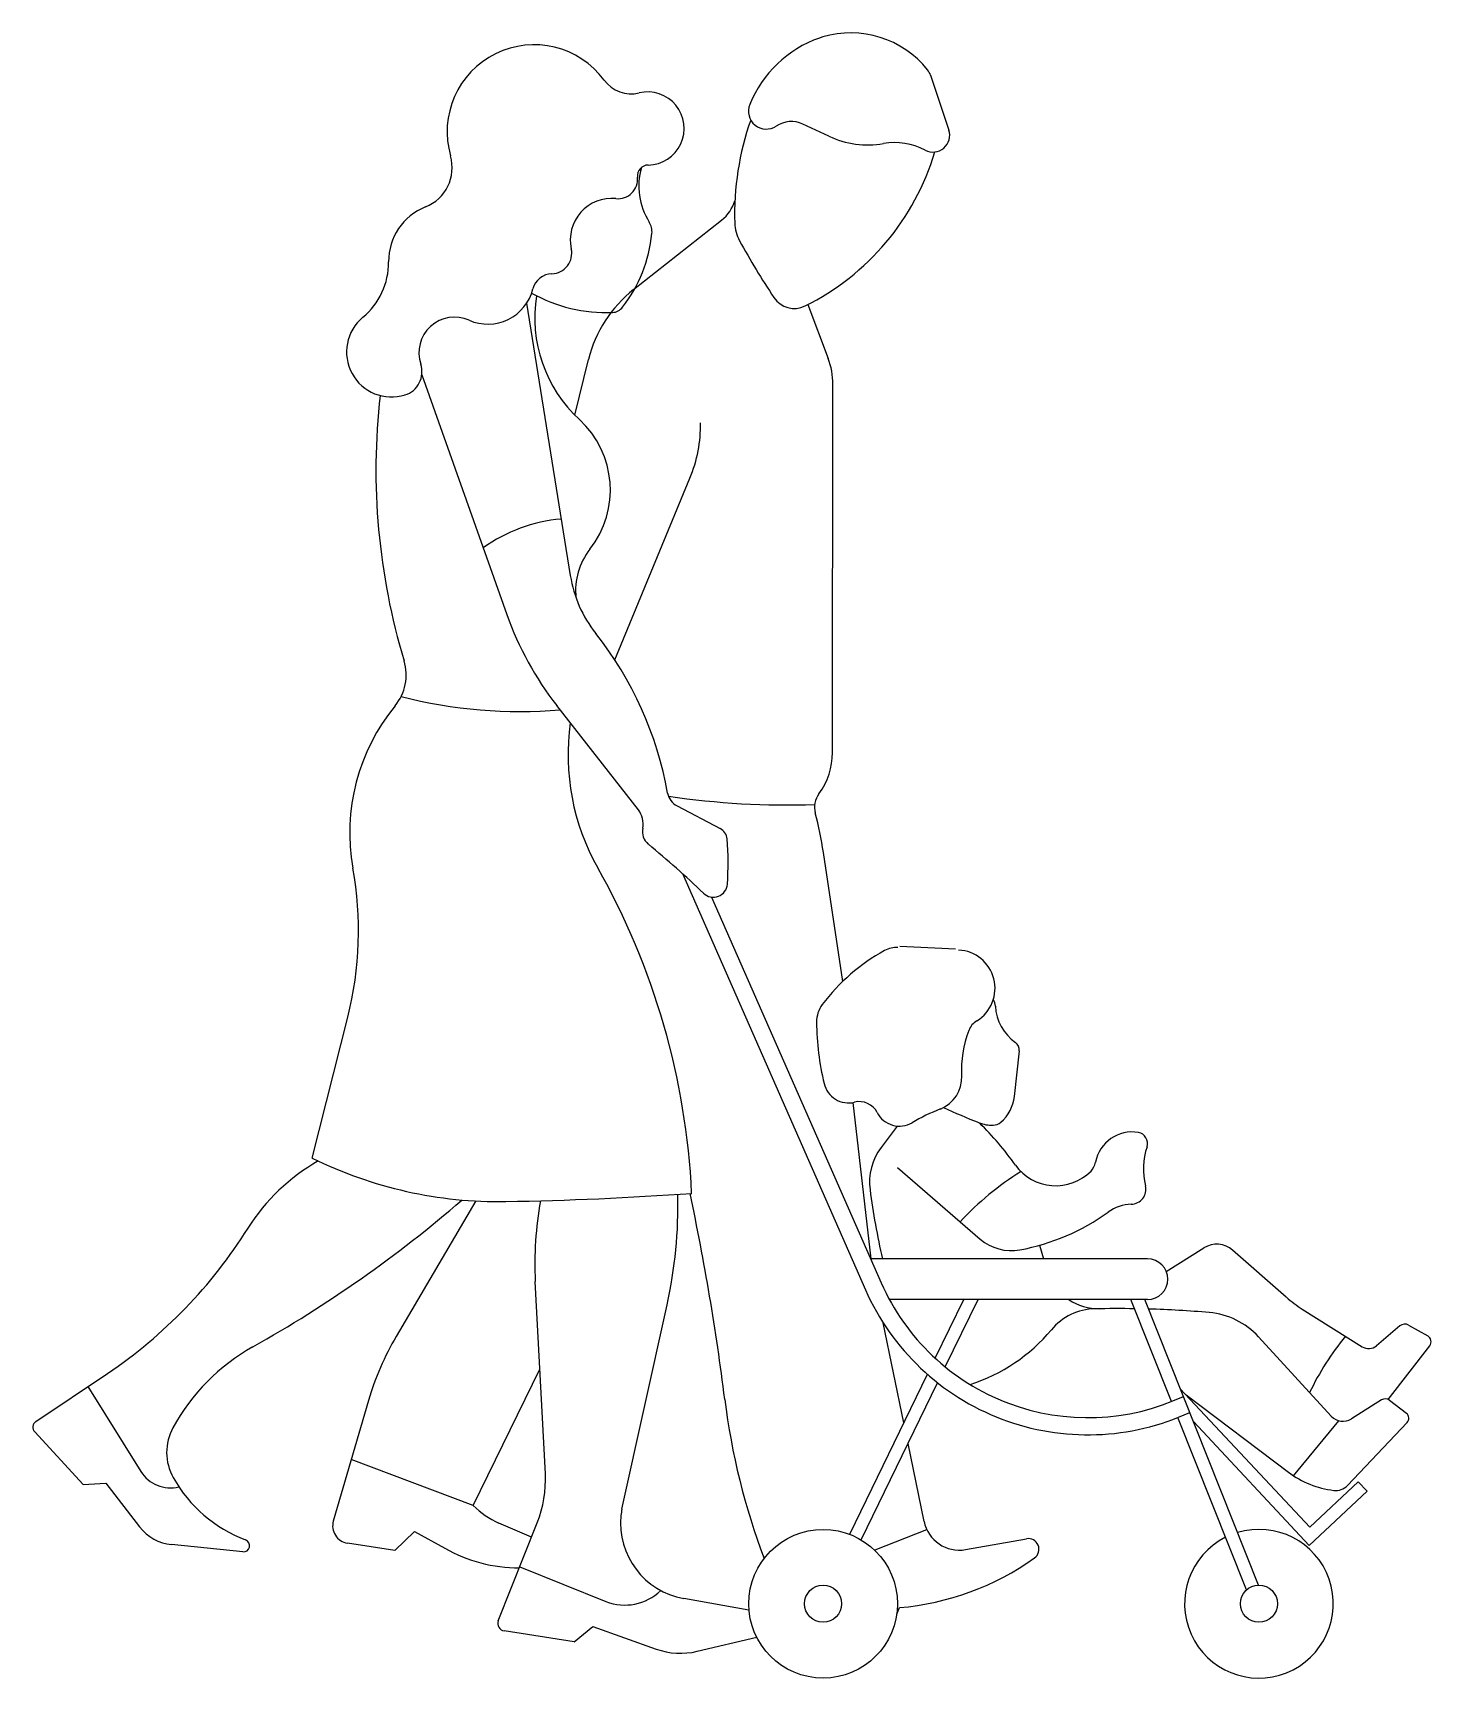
# Model space of a CAD drawing. Extents: x -25.2 to 31.9, y 2.4 to 69.6.
import ezdxf

# ---------------------------------------------------------------- set-up
doc = ezdxf.new("R2010")
doc.units = 0
doc.layers.get('0').update_dxf_attribs({"linetype": 'CONTINUOUS'})

msp = doc.modelspace()

# ---------------------------------------------------------------- linework, layer by layer
for p, q in [((11.467, 67.875), (12.211, 65.641)), ((7.311, 65.388), (6.25, 65.883)), ((-0.658, 59.13), (2.936, 61.962)), ((-5.026, 58.569), (-3.241, 47.455)), ((6.449, 58.514), (7.284, 56.315)), ((-3.055, 54), (-2.498, 56.271)), ((-9.304, 55.645), (-5.831, 45.861)), ((7.461, 40.227), (7.477, 55.261)), ((-1.426, 44.014), (1.642, 51.431)), ((-0.463, 37.885), (-3.792, 42.147)), ((1.117, 38.048), (2.875, 37.124)), ((7.882, 30.885), (7.091, 36.146)), ((1.334, 35.286), (8.808, 18.299)), ((2.522, 34.326), (9.449, 18.582)), ((-13.774, 23.672), (-12.325, 29.423)), ((14.887, 26.187), (15.089, 28.044)), ((9.042, 19.556), (8.308, 25.941)), ((10.103, 24.981), (9.449, 24.109)), ((10.119, 23.293), (13.494, 20.365)), ((-7.094, 21.92), (-10.346, 16.394)), ((20.322, 19.556), (9.02, 19.556)), ((15.91, 20.112), (16.082, 19.556)), ((21.089, 19.043), (22.624, 20.007)), ((25.988, 17.99), (23.794, 19.914)), ((-4.26, 10.777), (-4.671, 18.637)), ((-1.132, 9.342), (0.709, 17.685)), ((20.322, 17.898), (9.784, 17.898)), ((11.655, 15.501), (12.82, 17.898)), ((12.066, 15.145), (13.404, 17.898)), ((21.302, 13.733), (19.645, 17.898)), ((24.85, 6.237), (20.21, 17.898)), ((26.639, 17.506), (29.089, 15.971)), ((10.373, 12.863), (9.537, 16.94)), ((30.624, 16.819), (29.665, 16.012)), ((30.979, 16.853), (31.76, 16.414)), ((27.822, 13.138), (24.854, 16.376)), ((30.141, 13.819), (31.841, 16.012)), ((-25.053, 12.92), (-22.132, 14.884)), ((-7.202, 9.491), (-4.484, 15.055)), ((8.163, 8.314), (11.337, 14.845)), ((-22.933, 14.345), (-20.776, 10.881)), ((8.635, 8.085), (11.753, 14.499)), ((26.949, 8.603), (21.659, 14.256)), ((-11.476, 13.782), (-12.916, 8.855)), ((21.893, 14.006), (26.074, 10.85)), ((29.878, 13.798), (28.651, 13.026)), ((30.896, 13.247), (30.203, 13.782)), ((24.362, 6.043), (21.561, 13.082)), ((26.924, 7.861), (22.192, 12.918)), ((26.281, 10.705), (28.137, 12.948)), ((28.485, 10.308), (30.924, 12.883)), ((-23.134, 10.342), (-25.104, 12.492)), ((11.198, 8.842), (10.547, 12.018)), ((-7.202, 9.491), (-12.182, 11.364)), ((-23.134, 10.342), (-22.203, 10.399)), ((-22.203, 10.399), (-20.825, 8.617)), ((28.927, 10.454), (26.949, 8.603)), ((28.927, 10.454), (29.286, 10.071)), ((29.286, 10.071), (26.924, 7.861)), ((-6.181, 4.787), (-4.588, 8.787)), ((-4.824, 8.194), (-6.154, 8.773)), ((-10.401, 7.653), (-9.596, 8.434)), ((-9.596, 8.434), (-8.365, 7.743)), ((11.301, 8.492), (9.186, 7.664)), ((12.896, 7.689), (15.379, 8.129)), ((-16.609, 7.6), (-19.517, 7.892)), ((-10.401, 7.653), (-12.343, 7.954)), ((-5.307, 6.981), (-1.787, 5.574)), ((4.053, 5.213), (1.393, 5.688)), ((10.083, 5.052), (10.195, 5.32)), ((-3.081, 3.921), (-5.941, 4.366)), ((-3.081, 3.921), (-2.318, 4.545)), ((-2.318, 4.545), (0.257, 3.629)), ((4.371, 4.105), (1.94, 3.535))]:
    msp.add_line(p, q)
for centre, radius in [((7.077, 5.479), 3.036), ((7.077, 5.479), 0.758), ((24.869, 5.479), 0.758)]:
    msp.add_circle(centre, radius)
for centre, radius, start, end in [((8.516, 64.886), 4.782, 109.4125, 157.9505), ((7.851, 66.772), 2.782, 106.4928, 109.4125), ((8.204, 65.579), 4.027, 38.79856, 106.4928), ((-4.719, 65.569), 3.552, 36.4437, 196.098), ((10.773, 67.644), 0.731, 18.42964, 38.79856), ((-0.753, 68.498), 1.379, 216.4437, 283.447), ((-0.085, 65.704), 1.493, 270.9616, 103.447), ((4.76, 66.408), 0.729, 157.9505, 303.6818), ((14.938, 62.212), 11.473, 160.4657, 181.8396), ((5.78, 64.876), 1.111, 64.99113, 123.6818), ((8.9, 68.794), 3.758, 244.9911, 279.8302), ((11.562, 65.425), 0.684, 242.07, 18.42964), ((-9.789, 64.105), 1.725, 291.7045, 16.09795), ((1.739, 67.718), 10.34, 296.466, 343.2894), ((9.996, 62.469), 2.661, 62.06997, 99.83026), ((-0.052, 63.763), 0.448, 90.96164, 185.655), ((2.336, 63.358), 2.779, 164.354, 212.0296), ((-1.298, 63.64), 0.804, 264.2271, 5.65503), ((-8.266, 60.28), 2.393, 111.7045, 180.5186), ((-1.549, 61.157), 1.692, 84.22714, 192.5142), ((1.942, 63.223), 1.605, 308.2443, 343.0744), ((-0.651, 61.489), 0.745, 354.0752, 32.02961), ((5.076, 61.895), 1.606, 181.8396, 208.7404), ((-5.822, 62.025), 5.943, 322.534, 354.0752), ((31.755, 76.526), 32.034, 208.7404, 213.589), ((-4.015, 60.61), 0.834, 271.4575, 12.51416), ((-13.565, 60.232), 2.906, 309.6613, 0.51855), ((-3.973, 58.954), 0.821, 91.45747, 166.0768), ((-6.607, 59.607), 1.892, 246.1242, 346.0768), ((2.577, 55.025), 5.226, 128.2443, 166.21), ((-1.781, 64.383), 6.195, 240.6258, 272.4098), ((0.949, 57.976), 5.643, 170.8067, 227.4008), ((5.902, 59.356), 0.999, 213.589, 296.466), ((-10.537, 56.58), 1.838, 129.6613, 287.3336), ((-7.964, 56.543), 1.459, 66.12425, 198.4742), ((-1.544, 58.747), 0.554, 272.4098, 322.534), ((-10.284, 55.768), 0.987, 287.3336, 18.47414), ((4.516, 55.264), 2.961, 359.9382, 20.79895), ((15.895, 51.78), 27.072, 173.5877, 196.7646), ((-5.519, 50.941), 3.913, 321.8467, 47.40082), ((-3.647, 53.62), 5.724, 337.5242, 0.72716), ((-3.101, 43.488), 6.291, 94.64704, 125.9676), ((-0.293, 46.836), 2.733, 141.8467, 185.93), ((1.81, 48.266), 5.116, 189.1215, 218.35), ((6.618, 50.28), 13.211, 199.5421, 217.997), ((-13.693, 36), 14.652, 10.11953, 38.35004), ((-11.932, 43.397), 1.99, 320.631, 16.76464), ((-5.272, 61.763), 19.86, 255.7827, 274.6752), ((-4.085, 36.959), 8.16, 140.631, 190.2144), ((6.027, 40.129), 9.36, 171.9446, 209.4946), ((4.589, 40.231), 2.872, 323.8858, 359.9382), ((1.463, 38.705), 0.743, 190.1195, 242.2862), ((5.632, 71.289), 33.203, 261.5741, 271.9082), ((7.656, 37.993), 0.925, 143.8858, 194.5442), ((-1.185, 37.32), 0.917, 348.465, 37.997), ((-8.504, 33.8), 15.77, 8.55338, 14.54416), ((0.369, 37.003), 0.669, 168.465, 230.5395), ((2.628, 36.654), 0.531, 4.96398, 62.28624), ((-25.279, 5.845), 39.687, 46.1837, 50.5395), ((-8.486, 35.689), 11.687, 355.9138, 4.96398), ((-26.324, 32.952), 14.437, 345.8515, 10.21438), ((-28.081, 20.836), 29.826, 2.6798, 29.49463), ((2.597, 34.897), 0.576, 226.1837, 355.9138), ((10.086, 31.239), 1.035, 87.43527, 118.8333), ((6488.737, 144666.799), 144779.5, 267.4353, 267.4362), ((13.438, 25.15), 7.985, 118.8333, 143.18), ((12.541, 30.606), 1.558, 301.4704, 87.43625), ((7.988, 29.23), 1.177, 143.18, 180.576), ((13.554, 29.847), 0.557, 3.00562, 31.81705), ((16.047, 29.978), 1.94, 183.0056, 234.8823), ((18.135, 29.332), 11.324, 180.576, 193.3487), ((13.771, 28.596), 0.798, 121.4704, 159.2526), ((17.279, 27.267), 4.551, 159.2526, 182.9704), ((14.716, 28.085), 0.375, 353.806, 54.88233), ((11.355, 26.959), 1.382, 291.6832, 2.97038), ((8.121, 26.956), 1.032, 193.3487, 283.6375), ((8.557, 25.158), 0.819, 27.25117, 103.6375), ((10.197, 26.002), 1.026, 207.2512, 300.1438), ((15.076, 17.601), 8.69, 111.6832, 120.1438), ((31.592, 69.981), 48.397, 246.1062, 247.9688), ((13.278, 26.361), 1.618, 310.7052, 353.806), ((13.981, 26.459), 1.447, 247.9688, 271.4945), ((3.778, 15.349), 13.748, 35.75564, 45.22622), ((14.005, 25.516), 0.503, 271.4945, 310.7052), ((19.685, 23.229), 1.509, 79.89417, 169.6171), ((19.871, 24.27), 0.452, 342.0058, 79.89417), ((-9.566, 16.536), 8.059, 119.4586, 147.9864), ((-6.172, 39.044), 17.149, 243.6831, 271.0082), ((11.353, 22.681), 2.38, 143.1261, 187.5019), ((23.096, 23.222), 2.939, 162.0058, 193.3848), ((21.535, 12.851), 12.088, 121.8308, 137.1301), ((16.576, 24.564), 2.022, 215.7556, 315.3718), ((17.529, 23.624), 0.684, 315.3718, 349.6171), ((-8.411, 166.282), 144.406, 271.0082, 274.0202), ((-17.855, 21.782), 19.01, 347.5546, 1.23728), ((-95.691, 1.477), 99.524, 7.12511, 12.0336), ((39.216, 26.35), 30.483, 187.5019, 192.8782), ((19.639, 22.399), 0.614, 271.6256, 13.3848), ((-41.904, 61.646), 52.416, 299.3631, 310.7875), ((9.415, 19.373), 14.105, 169.5593, 182.9942), ((19.704, 20.105), 1.681, 91.62564, 125.8256), ((13.491, 28.713), 8.935, 280.4201, 305.8256), ((-33.151, 31.282), 19.757, 303.9011, 327.9864), ((14.758, 21.822), 1.929, 229.0622, 280.4201), ((23.147, 19.175), 0.982, 48.76632, 122.127), ((20.322, 18.727), 0.829, 270, 90), ((17.886, 22.293), 9.918, 203.7475, 294.788), ((17.886, 22.293), 9.217, 203.7475, 295.0229), ((18.223, 15.14), 2.378, 91.14369, 140.1843), ((18.337, 19.726), 2.205, 236.028, 270.8905), ((19.059, -26.726), 44.253, 89.04686, 91.14369), ((19.059, -26.726), 44.253, 85.09196, 88.30795), ((29.334, 21.807), 5.075, 228.7663, 237.9324), ((22.581, 14.292), 3.084, 42.51, 85.09196), ((30.826, 16.58), 0.313, 60.66116, 130.1087), ((-0.416, 10.55), 11.523, 149.5218, 163.7096), ((10.906, 21.239), 7.147, 287.6798, 320.1843), ((37.364, 9.085), 11.569, 140.7701, 154.3026), ((31.627, 16.178), 0.27, 322.2289, 60.66116), ((-12.079, 8.635), 8.41, 119.3631, 151.4), ((29.349, 16.387), 0.49, 237.9324, 310.1087), ((31.392, 17.362), 28.549, 187.1251, 200.5854), ((30.03, 13.557), 0.284, 52.28495, 122.1342), ((-24.894, 12.684), 0.285, 123.9011, 222.5111), ((28.303, 13.578), 0.652, 222.51, 302.1342), ((30.745, 13.052), 0.246, 316.5573, 52.28495), ((-17.618, 11.655), 2.101, 151.4, 209.292), ((-19.564, 11.636), 1.428, 211.9041, 283.9628), ((-8.968, 10.531), 4.714, 338.2879, 2.99418), ((28.378, 13.903), 3.825, 232.9561, 263.1899), ((-14.485, 13.412), 5.693, 209.292, 249.3299), ((28.004, 10.764), 0.664, 263.1899, 316.5573), ((-4.808, 11.864), 3.371, 224.7432, 246.4562), ((-12.234, 8.655), 0.71, 163.7096, 261.1905), ((1.944, 8.772), 3.133, 174.265, 259.8758), ((1.037, 8.863), 2.221, 167.5546, 174.265), ((12.639, 9.138), 1.471, 191.5948, 280.0536), ((-19.327, 9.776), 1.893, 217.7234, 264.2642), ((-16.584, 7.85), 0.252, 264.2642, 69.32993), ((15.455, 7.701), 0.435, 305.449, 100.0536), ((24.869, 5.479), 3.036, 116.6618, 106.7373), ((-5.308, 13.189), 6.246, 240.6936, 269.874), ((9.24, 16.43), 11.151, 274.9158, 305.449), ((-1.012, 7.512), 2.088, 248.206, 314.3593), ((-5.893, 4.672), 0.31, 158.2879, 261.1387), ((1.258, 6.445), 2.988, 250.4322, 283.1912)]:
    msp.add_arc(centre, radius, start, end)

doc.saveas('drawing.dxf')
